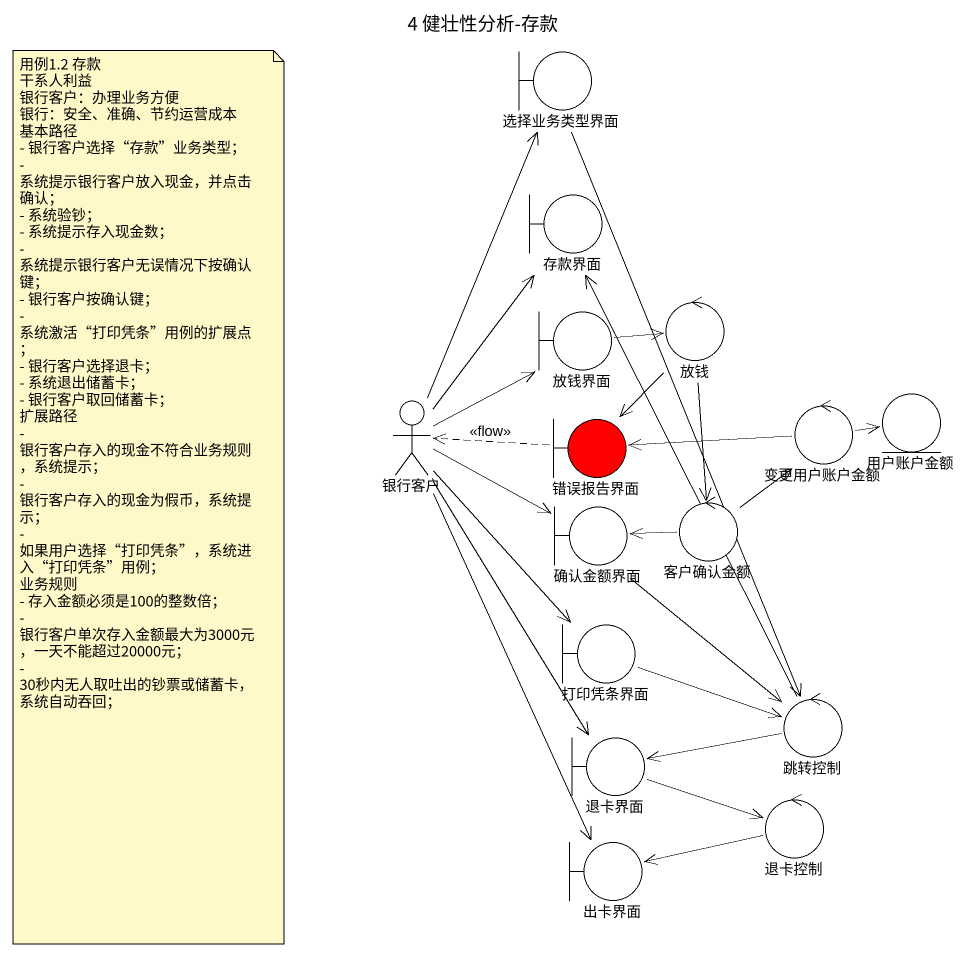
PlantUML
@startuml
title 4 健壮性分析-存款
boundary 选择业务类型界面
boundary 存款界面
boundary 放钱界面
control 放钱
actor 银行客户
control 变更用户账户金额
entity 用户账户金额
boundary 错误报告界面 #FF0000
boundary 确认金额界面
control 客户确认金额
boundary 打印凭条界面
control 跳转控制
boundary 退卡界面
control 退卡控制
boundary 出卡界面
选择业务类型界面 --> 跳转控制
放钱界面 -right-> 放钱
放钱 --> 错误报告界面
放钱 --> 客户确认金额
银行客户 -up-> 选择业务类型界面
银行客户 -up-> 存款界面
银行客户 -up-> 放钱界面
银行客户 -right-> 确认金额界面
银行客户 --> 打印凭条界面
银行客户 --> 退卡界面
银行客户 --> 出卡界面
变更用户账户金额 -right-> 用户账户金额
变更用户账户金额 -left-> 错误报告界面
错误报告界面 .left.> 银行客户 : <<flow>>
确认金额界面 --> 跳转控制
客户确认金额 -up-> 变更用户账户金额
客户确认金额 -left-> 确认金额界面
打印凭条界面 -right-> 跳转控制
跳转控制 -up-> 存款界面
跳转控制 -left-> 退卡界面
退卡界面 -right-> 退卡控制
退卡控制 -left-> 出卡界面
note as N1
  用例1.2 存款
  干系人利益
  银行客户：办理业务方便
  银行：安全、准确、节约运营成本
  基本路径
  - 银行客户选择“存款”业务类型；
  - 系统提示银行客户放入现金，并点击确认；
  - 系统验钞；
  - 系统提示存入现金数；
  - 系统提示银行客户无误情况下按确认键；
  - 银行客户按确认键；
  - 系统激活“打印凭条”用例的扩展点；
  - 银行客户选择退卡；
  - 系统退出储蓄卡；
  - 银行客户取回储蓄卡；
  扩展路径
  - 银行客户存入的现金不符合业务规则，系统提示；
  - 银行客户存入的现金为假币，系统提示；
  - 如果用户选择“打印凭条”，系统进入“打印凭条”用例；
  业务规则
  - 存入金额必须是100的整数倍；
  - 银行客户单次存入金额最大为3000元，一天不能超过20000元；
  - 30秒内无人取吐出的钞票或储蓄卡，系统自动吞回；
end note
@enduml
